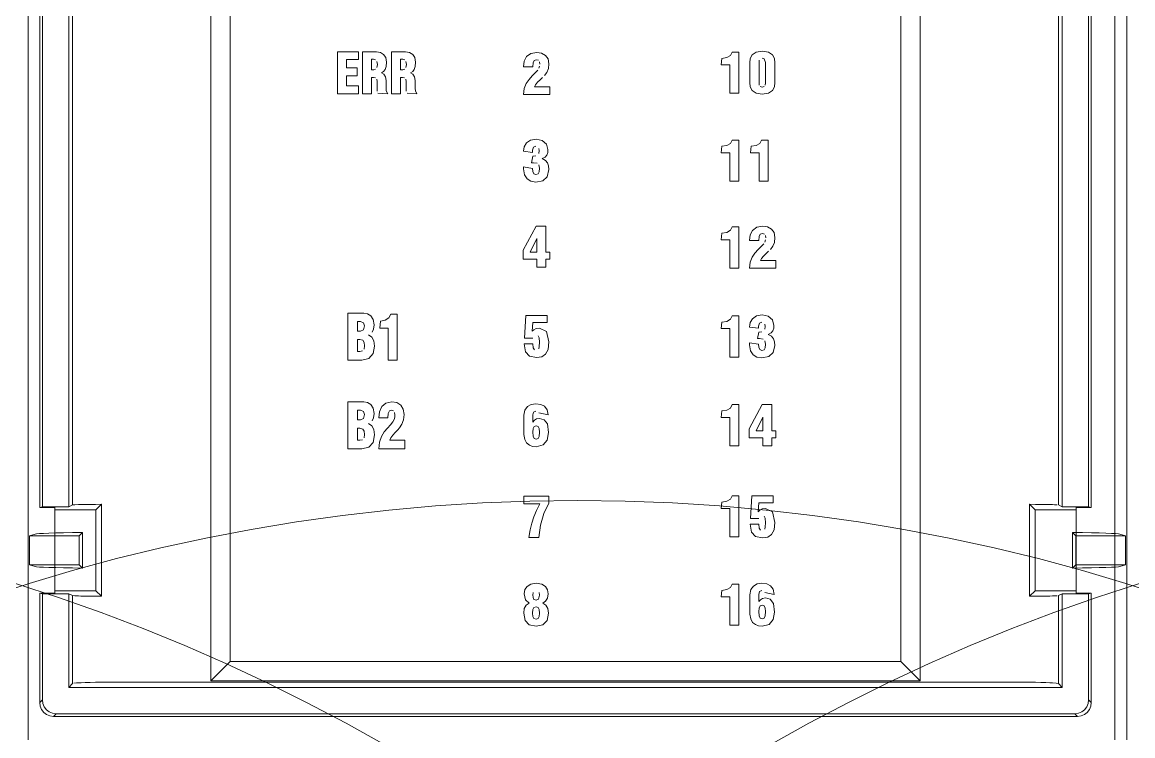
# Model space of a CAD drawing. Header units: millimetres. Extents: x -6000 to 26000, y -6000 to 26000.
# Drawn here: x 114.29 to 119.87, y -4534.94 to -4531.35 of the extents above; entities that cross this region are included whole.
import ezdxf

# ---------------------------------------------------------------- set-up
doc = ezdxf.new("R2010")
doc.units = ezdxf.units.MM
doc.header["$MEASUREMENT"] = 0
doc.layers.add('Чертеж и Рисунок_Ном._пера__7', color=7, linetype='Continuous', lineweight=15)

msp = doc.modelspace()

# ---------------------------------------------------------------- linework, layer by layer
at = {"layer": 'Чертеж и Рисунок_Ном._пера__7', "color": 7, "linetype": 'Continuous', "lineweight": 15}
for p, q in [((114.3193, -4534.9602), (114.3193, -4528.3644)), ((114.3193, -4534.9602), (114.3193, -4528.3647)), ((119.7813, -4534.9602), (119.7813, -4528.3644)), ((119.8416, -4528.3644), (119.8416, -4534.9602)), ((119.8416, -4528.3644), (119.8416, -4534.9602)), ((119.8416, -4534.9184), (119.8416, -4528.3647)), ((114.3772, -4529.2013), (114.3772, -4533.7919)), ((114.3906, -4529.2039), (114.3906, -4533.7892)), ((114.5233, -4533.7892), (114.5233, -4529.2039)), ((114.5425, -4529.2135), (114.5425, -4533.7796)), ((119.4978, -4533.7796), (119.4978, -4529.2135)), ((119.517, -4533.7892), (119.517, -4529.2039)), ((119.6496, -4533.7892), (119.6496, -4529.2039)), ((119.663, -4529.2013), (119.663, -4533.7919)), ((115.3344, -4530.6716), (115.3344, -4534.5664)), ((118.7059, -4534.5664), (118.7059, -4530.6716)), ((115.238, -4534.6628), (115.238, -4530.768)), ((118.8023, -4530.768), (118.8023, -4534.6628)), ((114.3906, -4533.7892), (114.3772, -4533.7919)), ((114.4537, -4533.7919), (114.3772, -4533.7919)), ((114.5233, -4533.7892), (114.3906, -4533.7892)), ((114.4537, -4533.8041), (114.4537, -4533.7919)), ((114.6595, -4533.8041), (114.4537, -4533.8041)), ((114.4537, -4533.8041), (114.4537, -4534.2105)), ((114.5425, -4533.7796), (114.5233, -4533.7892)), ((114.6595, -4533.8041), (114.6873, -4533.7763)), ((114.6595, -4533.8041), (114.6595, -4534.2105)), ((114.6873, -4533.7763), (114.6873, -4534.2384)), ((119.3529, -4533.7763), (119.3808, -4533.8041)), ((119.3529, -4534.2384), (119.3529, -4533.7763)), ((119.3808, -4534.2105), (119.3808, -4533.8041)), ((119.3808, -4533.8041), (119.5865, -4533.8041)), ((119.517, -4533.7892), (119.4978, -4533.7796)), ((119.6496, -4533.7892), (119.517, -4533.7892)), ((119.5865, -4533.7919), (119.5865, -4533.8041)), ((119.663, -4533.7919), (119.5865, -4533.7919)), ((119.5865, -4534.2105), (119.5865, -4533.8041)), ((119.663, -4533.7919), (119.6496, -4533.7892)), ((114.5757, -4533.9346), (114.5924, -4533.9179)), ((114.5924, -4533.9179), (114.5924, -4534.0967)), ((119.5685, -4533.9179), (119.5685, -4534.0967)), ((119.5685, -4533.9179), (119.5852, -4533.9346)), ((114.3266, -4533.9346), (114.3544, -4533.9254)), ((114.3266, -4533.9346), (114.3266, -4534.08)), ((114.5757, -4533.9346), (114.3266, -4533.9346)), ((114.5757, -4533.9346), (114.5757, -4534.08)), ((119.5852, -4533.9346), (119.5852, -4534.08)), ((119.8343, -4533.9346), (119.5852, -4533.9346)), ((119.8343, -4533.9346), (119.8065, -4533.9254)), ((119.8343, -4533.9346), (119.8343, -4534.08)), ((114.3544, -4534.0893), (114.3266, -4534.08)), ((114.3266, -4534.08), (114.5757, -4534.08)), ((114.5757, -4534.08), (114.5924, -4534.0967)), ((119.5685, -4534.0967), (119.5852, -4534.08)), ((119.5852, -4534.08), (119.8343, -4534.08)), ((119.8065, -4534.0893), (119.8343, -4534.08)), ((114.3772, -4534.2228), (114.3772, -4534.7726)), ((114.4537, -4534.2228), (114.3772, -4534.2228)), ((114.3906, -4534.2255), (114.3772, -4534.2228)), ((114.5233, -4534.2255), (114.3906, -4534.2255)), ((114.3906, -4534.2255), (114.3906, -4534.7593)), ((114.6595, -4534.2105), (114.4537, -4534.2105)), ((114.4537, -4534.2105), (114.4537, -4534.2228)), ((114.5233, -4534.2255), (114.5425, -4534.235)), ((114.5233, -4534.2255), (114.5233, -4534.6959)), ((114.5425, -4534.235), (114.5425, -4534.6767)), ((114.6873, -4534.2384), (114.6595, -4534.2105)), ((119.3529, -4534.2384), (119.3808, -4534.2105)), ((119.3808, -4534.2105), (119.5865, -4534.2105)), ((119.517, -4534.2255), (119.4978, -4534.235)), ((119.4978, -4534.6767), (119.4978, -4534.235)), ((119.6496, -4534.2255), (119.517, -4534.2255)), ((119.517, -4534.6959), (119.517, -4534.2255)), ((119.5865, -4534.2228), (119.5865, -4534.2105)), ((119.663, -4534.2228), (119.5865, -4534.2228)), ((119.663, -4534.2228), (119.6496, -4534.2255)), ((119.6496, -4534.7593), (119.6496, -4534.2255)), ((119.663, -4534.2228), (119.663, -4534.7726)), ((115.238, -4534.6628), (115.3344, -4534.5664)), ((115.3344, -4534.5664), (118.7059, -4534.5664)), ((118.7059, -4534.5664), (118.8023, -4534.6628)), ((114.5233, -4534.6959), (114.5425, -4534.6767)), ((114.5233, -4534.6959), (119.517, -4534.6959)), ((119.2892, -4534.6696), (114.751, -4534.6696)), ((118.8023, -4534.6628), (115.238, -4534.6628)), ((119.4978, -4534.6767), (119.517, -4534.6959)), ((114.3772, -4534.7726), (114.3906, -4534.7593)), ((119.663, -4534.7726), (119.6496, -4534.7593)), ((114.4465, -4534.8419), (114.4599, -4534.8285)), ((119.5937, -4534.8419), (114.4465, -4534.8419)), ((114.4599, -4534.8285), (119.5803, -4534.8285)), ((119.5937, -4534.8419), (119.5803, -4534.8285))]:
    msp.add_line(p, q, dxfattribs=at)
at = {"layer": 'Чертеж и Рисунок_Ном._пера__7', "color": 7, "linetype": 'Continuous', "lineweight": 15, "flags": 128}
for points in [[(115.8735, -4531.7132), (115.9792, -4531.7132), (115.9792, -4531.6732), (115.919, -4531.6732), (115.919, -4531.6234), (115.9729, -4531.6234), (115.9729, -4531.5834), (115.919, -4531.5834), (115.919, -4531.5419), (115.9792, -4531.5419), (115.9792, -4531.5018), (115.8735, -4531.5018)], [(116.8719, -4532.3781), (116.8077, -4532.4994), (116.8077, -4532.5445), (116.8766, -4532.5445), (116.8766, -4532.5851), (116.9214, -4532.5851), (116.9214, -4532.5445), (116.9408, -4532.5445), (116.9408, -4532.5094), (116.9214, -4532.5094), (116.9214, -4532.3781)], [(116.8766, -4532.5094), (116.8422, -4532.5094), (116.8766, -4532.4405)], [(118.008, -4533.2754), (117.9438, -4533.3967), (117.9438, -4533.4418), (118.0127, -4533.4418), (118.0127, -4533.4824), (118.0574, -4533.4824), (118.0574, -4533.4418), (118.0769, -4533.4418), (118.0769, -4533.4067), (118.0574, -4533.4067), (118.0574, -4533.2754)], [(118.0127, -4533.4067), (117.9782, -4533.4067), (118.0127, -4533.3378)]]:
    msp.add_lwpolyline(points, close=True, dxfattribs=at)
for points in [[(116.0903, -4531.5052), (116.0705, -4531.5018), (115.999, -4531.5018), (115.999, -4531.7132), (116.0445, -4531.7132), (116.0445, -4531.6308)], [(116.106, -4531.5152), (116.0903, -4531.5052)], [(116.1165, -4531.5318), (116.106, -4531.5152)], [(116.2362, -4531.5052), (116.2165, -4531.5018), (116.1449, -4531.5018), (116.1449, -4531.7132), (116.1904, -4531.7132), (116.1904, -4531.6308)], [(116.252, -4531.5152), (116.2362, -4531.5052)], [(116.2624, -4531.5318), (116.252, -4531.5152)], [(116.8453, -4531.511), (116.8247, -4531.5268)], [(116.8756, -4531.5051), (116.8453, -4531.511)], [(116.9002, -4531.509), (116.8756, -4531.5051)], [(116.9197, -4531.5203), (116.9002, -4531.509)], [(117.8456, -4531.711), (117.8909, -4531.711), (117.8909, -4531.504), (117.8586, -4531.504), (117.8491, -4531.521)], [(117.9593, -4531.5175), (117.9492, -4531.536)], [(117.9786, -4531.5045), (117.9593, -4531.5175)], [(118.009, -4531.4996), (117.9786, -4531.5045)], [(118.0407, -4531.5045), (118.009, -4531.4996)], [(118.0603, -4531.5176), (118.0407, -4531.5045)], [(118.0701, -4531.5361), (118.0603, -4531.5176)], [(116.0445, -4531.5398), (116.0558, -4531.5398), (116.0657, -4531.5425)], [(116.0658, -4531.5902), (116.0561, -4531.5928), (116.0445, -4531.5928), (116.0445, -4531.5398)], [(116.0723, -4531.551), (116.0747, -4531.5663), (116.0724, -4531.5817)], [(116.1202, -4531.5551), (116.1165, -4531.5318)], [(116.1187, -4531.5757), (116.1202, -4531.5551)], [(116.1904, -4531.5398), (116.2018, -4531.5398), (116.2117, -4531.5425)], [(116.2118, -4531.5902), (116.202, -4531.5928), (116.1904, -4531.5928), (116.1904, -4531.5398)], [(116.2183, -4531.551), (116.2207, -4531.5663), (116.2183, -4531.5817)], [(116.2662, -4531.5551), (116.2624, -4531.5318)], [(116.2647, -4531.5757), (116.2662, -4531.5551)], [(116.813, -4531.55), (116.8093, -4531.5778), (116.8553, -4531.5778), (116.8572, -4531.5572), (116.8633, -4531.5459)], [(116.8247, -4531.5268), (116.813, -4531.55)], [(116.8633, -4531.5459), (116.8735, -4531.5425)], [(116.8735, -4531.5425), (116.8838, -4531.5452)], [(116.8894, -4531.5743), (116.8864, -4531.5854)], [(116.8889, -4531.5529), (116.8903, -4531.5646)], [(116.9325, -4531.5384), (116.9197, -4531.5203)], [(116.9371, -4531.5628), (116.9325, -4531.5384)], [(116.934, -4531.5871), (116.9371, -4531.5628)], [(117.8305, -4531.5317), (117.8056, -4531.5355), (117.8023, -4531.5682), (117.8456, -4531.5682), (117.8456, -4531.711)], [(117.8491, -4531.521), (117.8305, -4531.5317)], [(117.9492, -4531.536), (117.9463, -4531.5576)], [(117.9463, -4531.5576), (117.9463, -4531.6571), (117.9492, -4531.6788), (117.9593, -4531.6974)], [(117.9942, -4531.67), (117.9931, -4531.6583), (117.9931, -4531.5567), (117.9942, -4531.545)], [(118.0084, -4531.5352), (118.019, -4531.5377)], [(118.019, -4531.5377), (118.0261, -4531.5567), (118.0261, -4531.6583), (118.0245, -4531.67)], [(118.0701, -4531.6787), (118.0729, -4531.6571), (118.0729, -4531.5576), (118.0701, -4531.5361)], [(116.0445, -4531.6308), (116.0545, -4531.6308), (116.0655, -4531.633)], [(116.0944, -4531.6087), (116.1059, -4531.601)], [(116.1067, -4531.6155), (116.0944, -4531.6087)], [(116.1059, -4531.601), (116.114, -4531.5905)], [(116.115, -4531.6278), (116.1067, -4531.6155)], [(116.114, -4531.5905), (116.1187, -4531.5757)], [(116.1193, -4531.6986), (116.1181, -4531.6867), (116.1181, -4531.6464), (116.115, -4531.6278)], [(116.1904, -4531.6308), (116.2004, -4531.6308), (116.2114, -4531.633)], [(116.2404, -4531.6087), (116.2519, -4531.601)], [(116.2526, -4531.6155), (116.2404, -4531.6087)], [(116.2519, -4531.601), (116.2599, -4531.5905)], [(116.261, -4531.6278), (116.2526, -4531.6155)], [(116.2599, -4531.5905), (116.2647, -4531.5757)], [(116.2653, -4531.6986), (116.2641, -4531.6867), (116.2641, -4531.6464), (116.261, -4531.6278)], [(116.8523, -4531.6233), (116.8367, -4531.6409)], [(116.8676, -4531.6083), (116.8523, -4531.6233)], [(116.8806, -4531.5952), (116.8676, -4531.6083)], [(116.9141, -4531.6223), (116.9259, -4531.6062)], [(116.9259, -4531.6062), (116.934, -4531.5871)], [(116.0711, -4531.6398), (116.0726, -4531.6511), (116.0726, -4531.6858), (116.0736, -4531.7001)], [(116.2171, -4531.6398), (116.2186, -4531.6511), (116.2186, -4531.6858), (116.2195, -4531.7001)], [(116.8093, -4531.7165), (116.9406, -4531.7165), (116.9406, -4531.6785), (116.8647, -4531.6785), (116.8695, -4531.6677)], [(116.8229, -4531.6619), (116.8131, -4531.6869)], [(116.8367, -4531.6409), (116.8229, -4531.6619)], [(116.8695, -4531.6677), (116.8796, -4531.6557)], [(116.8796, -4531.6557), (116.8923, -4531.6434)], [(116.8923, -4531.6434), (116.9047, -4531.632)], [(118.019, -4531.6773), (118.0084, -4531.6798), (117.9987, -4531.6773)], [(118.0603, -4531.6973), (118.0701, -4531.6787)], [(116.0776, -4531.7097), (116.1263, -4531.7132), (116.1193, -4531.6986)], [(116.2236, -4531.7097), (116.2722, -4531.7132), (116.2653, -4531.6986)], [(116.8131, -4531.6869), (116.8093, -4531.7165)], [(117.9593, -4531.6974), (117.9786, -4531.7105)], [(117.9786, -4531.7105), (118.009, -4531.7154)], [(118.009, -4531.7154), (118.0407, -4531.7105)], [(118.0407, -4531.7105), (118.0603, -4531.6973)], [(116.8239, -4531.9599), (116.8126, -4531.9794), (116.809, -4532.0025), (116.8538, -4532.0084)], [(116.8434, -4531.9463), (116.8239, -4531.9599)], [(116.872, -4531.9413), (116.8434, -4531.9463)], [(116.9033, -4531.9479), (116.872, -4531.9413)], [(116.9243, -4531.9663), (116.9033, -4531.9479)], [(117.8491, -4531.9626), (117.8305, -4531.9734)], [(117.8456, -4532.1526), (117.8909, -4532.1526), (117.8909, -4531.9457), (117.8586, -4531.9457), (117.8491, -4531.9626)], [(117.9966, -4531.9626), (117.978, -4531.9734)], [(117.9931, -4532.1526), (118.0384, -4532.1526), (118.0384, -4531.9457), (118.0061, -4531.9457), (117.9966, -4531.9626)], [(116.8538, -4532.0084), (116.8538, -4531.9972), (116.8585, -4531.9824)], [(116.8585, -4531.9824), (116.8712, -4531.9769)], [(116.8855, -4531.9883), (116.8871, -4531.999), (116.8854, -4532.0133)], [(116.9174, -4532.0317), (116.9264, -4532.0213)], [(116.9318, -4531.994), (116.9243, -4531.9663)], [(116.9264, -4532.0213), (116.9307, -4532.0084)], [(116.9307, -4532.0084), (116.9318, -4531.994)], [(117.8305, -4531.9734), (117.8056, -4531.9772), (117.8023, -4532.0098), (117.8456, -4532.0098), (117.8456, -4532.1526)], [(117.978, -4531.9734), (117.9531, -4531.9772), (117.9498, -4532.0098), (117.9931, -4532.0098), (117.9931, -4532.1526)], [(116.8705, -4532.0259), (116.8561, -4532.0269), (116.8491, -4532.0602), (116.8594, -4532.0602), (116.8771, -4532.0625)], [(116.8866, -4532.0709), (116.8894, -4532.0879)], [(116.9024, -4532.0387), (116.9174, -4532.0317)], [(116.9201, -4532.0483), (116.9024, -4532.0387)], [(116.9303, -4532.0604), (116.9201, -4532.0483)], [(116.9351, -4532.0756), (116.9303, -4532.0604)], [(116.9362, -4532.0946), (116.9351, -4532.0756)], [(116.8554, -4532.1037), (116.8538, -4532.0888), (116.809, -4532.0808), (116.809, -4532.0911), (116.8137, -4532.1208)], [(116.8137, -4532.1208), (116.8267, -4532.1413)], [(116.861, -4532.1148), (116.8554, -4532.1037)], [(116.8714, -4532.1191), (116.861, -4532.1148)], [(116.8822, -4532.116), (116.8714, -4532.1191)], [(116.8894, -4532.0879), (116.8878, -4532.106), (116.8822, -4532.116)], [(116.9062, -4532.1507), (116.9284, -4532.1305)], [(116.9284, -4532.1305), (116.9362, -4532.0946)], [(116.8267, -4532.1413), (116.8464, -4532.1532)], [(116.8464, -4532.1532), (116.8714, -4532.1571)], [(116.8714, -4532.1571), (116.9062, -4532.1507)], [(117.8305, -4532.4101), (117.8056, -4532.4139), (117.8023, -4532.4465), (117.8456, -4532.4465), (117.8456, -4532.5893)], [(117.8491, -4532.3993), (117.8305, -4532.4101)], [(117.8456, -4532.5893), (117.8909, -4532.5893), (117.8909, -4532.3823), (117.8586, -4532.3823), (117.8491, -4532.3993)], [(117.9608, -4532.3996), (117.9491, -4532.4228)], [(117.9813, -4532.3838), (117.9608, -4532.3996)], [(118.0117, -4532.3779), (117.9813, -4532.3838)], [(118.0363, -4532.3818), (118.0117, -4532.3779)], [(118.0558, -4532.3931), (118.0363, -4532.3818)], [(118.0686, -4532.4112), (118.0558, -4532.3931)], [(118.0732, -4532.4356), (118.0686, -4532.4112)], [(117.9491, -4532.4228), (117.9454, -4532.4507), (117.9913, -4532.4507), (117.9933, -4532.43), (117.9994, -4532.4187)], [(117.9994, -4532.4187), (118.0096, -4532.4153)], [(118.0166, -4532.468), (118.0037, -4532.4811)], [(118.0096, -4532.4153), (118.0198, -4532.4181)], [(118.0255, -4532.4472), (118.0224, -4532.4583)], [(118.0249, -4532.4258), (118.0264, -4532.4374)], [(118.0619, -4532.479), (118.0701, -4532.4599)], [(118.0701, -4532.4599), (118.0732, -4532.4356)], [(117.9727, -4532.5138), (117.9589, -4532.5347)], [(117.9884, -4532.4961), (117.9727, -4532.5138)], [(118.0037, -4532.4811), (117.9884, -4532.4961)], [(118.0157, -4532.5285), (118.0283, -4532.5163)], [(118.0283, -4532.5163), (118.0408, -4532.5048)], [(118.0502, -4532.4951), (118.0619, -4532.479)], [(117.9454, -4532.5893), (118.0767, -4532.5893), (118.0767, -4532.5514), (118.0008, -4532.5514), (118.0056, -4532.5405)], [(117.9491, -4532.5597), (117.9454, -4532.5893)], [(117.9589, -4532.5347), (117.9491, -4532.5597)], [(118.0056, -4532.5405), (118.0157, -4532.5285)], [(116.0247, -4532.8186), (116.0062, -4532.8153), (115.9252, -4532.8153), (115.9252, -4533.0511)], [(115.9742, -4532.8577), (115.9892, -4532.8577), (116.0045, -4532.8635)], [(116.0045, -4532.9), (115.9892, -4532.9063), (115.9742, -4532.9063), (115.9742, -4532.8577)], [(116.0414, -4532.829), (116.0247, -4532.8186)], [(116.0581, -4532.8744), (116.0534, -4532.8473), (116.0414, -4532.829)], [(116.1143, -4532.8512), (116.0895, -4532.8554), (116.0862, -4532.8918), (116.1294, -4532.8918), (116.1294, -4533.0511)], [(116.1294, -4533.0511), (116.1745, -4533.0511), (116.1745, -4532.8202), (116.1423, -4532.8202), (116.1329, -4532.8391), (116.1143, -4532.8512)], [(116.8564, -4532.8623), (116.9286, -4532.8623), (116.9286, -4532.827), (116.8202, -4532.827), (116.8143, -4532.9409), (116.8564, -4532.9409)], [(117.8305, -4532.8569), (117.8056, -4532.8607), (117.8023, -4532.8934), (117.8456, -4532.8934), (117.8456, -4533.0362)], [(117.8491, -4532.8461), (117.8305, -4532.8569)], [(117.8456, -4533.0362), (117.8909, -4533.0362), (117.8909, -4532.8292), (117.8586, -4532.8292), (117.8491, -4532.8461)], [(117.9599, -4532.8434), (117.9487, -4532.8629), (117.9451, -4532.886), (117.9899, -4532.8919)], [(117.9795, -4532.8298), (117.9599, -4532.8434)], [(118.0081, -4532.8248), (117.9795, -4532.8298)], [(118.0394, -4532.8314), (118.0081, -4532.8248)], [(118.0603, -4532.8498), (118.0394, -4532.8314)], [(118.0679, -4532.8775), (118.0603, -4532.8498)], [(116.0045, -4532.8635), (116.0091, -4532.8797)], [(116.0091, -4532.8797), (116.0045, -4532.9)], [(116.0479, -4532.9104), (116.0552, -4532.8954)], [(116.0552, -4532.8954), (116.0581, -4532.8744)], [(116.861, -4532.8989), (116.8526, -4532.907), (116.8564, -4532.8623)], [(116.8888, -4532.8906), (116.8724, -4532.8929), (116.861, -4532.8989)], [(116.9243, -4532.9082), (116.8888, -4532.8906)], [(116.9322, -4532.9977), (116.9362, -4532.9603), (116.9243, -4532.9082)], [(118.0066, -4532.9094), (117.9922, -4532.9104), (117.9852, -4532.9437), (117.9955, -4532.9437), (118.0132, -4532.946)], [(117.9899, -4532.8919), (117.9899, -4532.8807), (117.9946, -4532.8659)], [(117.9946, -4532.8659), (118.0072, -4532.8604)], [(118.0216, -4532.8718), (118.0231, -4532.8825), (118.0215, -4532.8968)], [(118.0535, -4532.9152), (118.0624, -4532.9048)], [(118.0624, -4532.9048), (118.0667, -4532.8919)], [(118.0667, -4532.8919), (118.0679, -4532.8775)], [(115.9742, -4532.9486), (115.9868, -4532.9486), (116.0008, -4532.9522)], [(116.0005, -4533.0058), (115.9856, -4533.0087), (115.9742, -4533.0087), (115.9742, -4532.9486)], [(116.0008, -4532.9522), (116.0082, -4532.9625)], [(116.0082, -4532.9625), (116.0103, -4532.9792)], [(116.0461, -4532.9359), (116.0293, -4532.9243)], [(116.0565, -4532.9541), (116.0461, -4532.9359)], [(116.0531, -4533.019), (116.0601, -4532.9815), (116.0565, -4532.9541)], [(116.8583, -4532.9899), (116.8564, -4532.9703), (116.812, -4532.9703), (116.8184, -4533.0095)], [(116.8823, -4532.9288), (116.8878, -4532.9401)], [(116.8878, -4532.9401), (116.8894, -4532.9621), (116.8885, -4532.9825)], [(117.9915, -4532.9872), (117.9899, -4532.9723), (117.9451, -4532.9643), (117.9451, -4532.9746), (117.9498, -4533.0043)], [(118.0227, -4532.9544), (118.0255, -4532.9714)], [(118.0384, -4532.9222), (118.0535, -4532.9152)], [(118.0561, -4532.9318), (118.0384, -4532.9222)], [(118.0664, -4532.9439), (118.0561, -4532.9318)], [(118.0712, -4532.9591), (118.0664, -4532.9439)], [(118.0723, -4532.9782), (118.0712, -4532.9591)], [(116.0103, -4532.9792), (116.0081, -4532.9963)], [(116.0317, -4533.0428), (116.0531, -4533.019)], [(116.8184, -4533.0095), (116.8388, -4533.0314)], [(116.8639, -4533.0001), (116.8583, -4532.9899)], [(116.8885, -4532.9825), (116.8856, -4532.995)], [(116.9011, -4533.0346), (116.9204, -4533.0218)], [(116.9204, -4533.0218), (116.9322, -4532.9977)], [(117.9498, -4533.0043), (117.9627, -4533.0248)], [(117.9627, -4533.0248), (117.9825, -4533.0367)], [(117.9971, -4532.9983), (117.9915, -4532.9872)], [(118.0075, -4533.0026), (117.9971, -4532.9983)], [(118.0183, -4532.9995), (118.0075, -4533.0026)], [(118.0255, -4532.9714), (118.0239, -4532.9895), (118.0183, -4532.9995)], [(118.0423, -4533.0342), (118.0644, -4533.014)], [(118.0644, -4533.014), (118.0723, -4532.9782)], [(115.9252, -4533.0511), (115.9959, -4533.0511), (116.0317, -4533.0428)], [(116.8388, -4533.0314), (116.8747, -4533.0384)], [(116.8747, -4533.0384), (116.9011, -4533.0346)], [(117.9825, -4533.0367), (118.0075, -4533.0406)], [(118.0075, -4533.0406), (118.0423, -4533.0342)], [(116.0247, -4533.2643), (116.0062, -4533.261), (115.9252, -4533.261), (115.9252, -4533.4968)], [(115.9742, -4533.3034), (115.9892, -4533.3034), (116.0045, -4533.3092)], [(116.0045, -4533.3457), (115.9892, -4533.352), (115.9742, -4533.352), (115.9742, -4533.3034)], [(116.0414, -4533.2747), (116.0247, -4533.2643)], [(116.0581, -4533.3201), (116.0534, -4533.293), (116.0414, -4533.2747)], [(116.0971, -4533.2852), (116.0855, -4533.3111)], [(116.1176, -4533.2676), (116.0971, -4533.2852)], [(116.1478, -4533.261), (116.1176, -4533.2676)], [(116.1356, -4533.3065), (116.1458, -4533.3027)], [(116.1458, -4533.3027), (116.156, -4533.3058)], [(116.1724, -4533.2654), (116.1478, -4533.261)], [(116.1918, -4533.278), (116.1724, -4533.2654)], [(116.2045, -4533.2981), (116.1918, -4533.278)], [(116.2091, -4533.3254), (116.2045, -4533.2981)], [(116.8161, -4533.3028), (116.8114, -4533.3287), (116.8114, -4533.4262), (116.815, -4533.4505)], [(116.8288, -4533.2849), (116.8161, -4533.3028)], [(116.8712, -4533.271), (116.8478, -4533.2744), (116.8288, -4533.2849)], [(116.8957, -4533.2741), (116.8712, -4533.271)], [(116.8858, -4533.317), (116.9324, -4533.3267), (116.9278, -4533.3011)], [(116.9151, -4533.2838), (116.8957, -4533.2741)], [(116.9278, -4533.3011), (116.9151, -4533.2838)], [(117.8303, -4533.3031), (117.8054, -4533.3069), (117.8022, -4533.3396), (117.8454, -4533.3396), (117.8454, -4533.4824)], [(117.849, -4533.2923), (117.8303, -4533.3031)], [(117.8454, -4533.4824), (117.8908, -4533.4824), (117.8908, -4533.2754), (117.8584, -4533.2754), (117.849, -4533.2923)], [(116.0045, -4533.3092), (116.0091, -4533.3254)], [(116.0091, -4533.3254), (116.0045, -4533.3457)], [(116.0479, -4533.3562), (116.0552, -4533.3412)], [(116.0552, -4533.3412), (116.0581, -4533.3201)], [(116.0855, -4533.3111), (116.0818, -4533.3421), (116.1276, -4533.3421), (116.1295, -4533.3191)], [(116.1295, -4533.3191), (116.1356, -4533.3065)], [(116.1528, -4533.3615), (116.1399, -4533.3761)], [(116.1625, -4533.3274), (116.1616, -4533.3383), (116.1586, -4533.3506), (116.1528, -4533.3615)], [(116.1611, -4533.3144), (116.1625, -4533.3274)], [(116.1979, -4533.3738), (116.2061, -4533.3525), (116.2091, -4533.3254)], [(116.8561, -4533.3629), (116.8561, -4533.3267), (116.8598, -4533.3127)], [(116.8749, -4533.3474), (116.864, -4533.3538), (116.8561, -4533.3629)], [(116.8598, -4533.3127), (116.8712, -4533.3078)], [(116.8894, -4533.3449), (116.8749, -4533.3474)], [(116.9136, -4533.3514), (116.8894, -4533.3449)], [(116.9289, -4533.3721), (116.9136, -4533.3514)], [(115.9742, -4533.3944), (115.9868, -4533.3944), (116.0008, -4533.3979)], [(116.0005, -4533.4515), (115.9856, -4533.4544), (115.9742, -4533.4544), (115.9742, -4533.3944)], [(116.0008, -4533.3979), (116.0082, -4533.4082)], [(116.0082, -4533.4082), (116.0103, -4533.4249)], [(116.0461, -4533.3817), (116.0293, -4533.3701)], [(116.0565, -4533.3998), (116.0461, -4533.3817)], [(116.0531, -4533.4648), (116.0601, -4533.4272), (116.0565, -4533.3998)], [(116.1091, -4533.4125), (116.0953, -4533.4359)], [(116.1247, -4533.3929), (116.1091, -4533.4125)], [(116.1399, -4533.3761), (116.1247, -4533.3929)], [(116.1518, -4533.4289), (116.1644, -4533.4153), (116.1768, -4533.4025)], [(116.1768, -4533.4025), (116.1863, -4533.3917)], [(116.1863, -4533.3917), (116.1979, -4533.3738)], [(116.8561, -4533.4129), (116.8573, -4533.3957), (116.8621, -4533.3849), (116.8723, -4533.3811), (116.8828, -4533.3849)], [(116.8574, -4533.4346), (116.8561, -4533.4129)], [(116.8828, -4533.3849), (116.888, -4533.3959)], [(116.888, -4533.3959), (116.8894, -4533.4132)], [(116.8894, -4533.4132), (116.8881, -4533.4351)], [(116.9281, -4533.4536), (116.9342, -4533.4156), (116.9289, -4533.3721)], [(116.0103, -4533.4249), (116.0081, -4533.442)], [(116.0317, -4533.4885), (116.0531, -4533.4648)], [(116.0818, -4533.4968), (116.2127, -4533.4968), (116.2127, -4533.4544), (116.137, -4533.4544), (116.1418, -4533.4423)], [(116.0856, -4533.4638), (116.0818, -4533.4968)], [(116.0953, -4533.4359), (116.0856, -4533.4638)], [(116.1418, -4533.4423), (116.1518, -4533.4289)], [(116.815, -4533.4505), (116.8245, -4533.4677)], [(116.8245, -4533.4677), (116.8384, -4533.479), (116.8549, -4533.485), (116.8723, -4533.4868)], [(116.8622, -4533.4459), (116.8574, -4533.4346)], [(116.8723, -4533.4491), (116.8622, -4533.4459)], [(116.8829, -4533.4461), (116.8723, -4533.4491)], [(116.8881, -4533.4351), (116.8829, -4533.4461)], [(116.9083, -4533.4781), (116.9281, -4533.4536)], [(115.9252, -4533.4968), (115.9959, -4533.4968), (116.0317, -4533.4885)], [(116.8723, -4533.4868), (116.9083, -4533.4781)], [(116.9116, -4533.8225), (116.9356, -4533.7701), (116.9356, -4533.7357), (116.8108, -4533.7357), (116.8108, -4533.7737), (116.8906, -4533.7737), (116.8748, -4533.8076)], [(117.8491, -4533.7504), (117.8305, -4533.7612)], [(117.8456, -4533.9404), (117.8909, -4533.9404), (117.8909, -4533.7335), (117.8586, -4533.7335), (117.8491, -4533.7504)], [(117.9925, -4533.7688), (118.0646, -4533.7688), (118.0646, -4533.7335), (117.9563, -4533.7335), (117.9504, -4533.8474), (117.9925, -4533.8474)], [(114.5425, -4533.7796), (114.5544, -4533.7785), (114.5726, -4533.7779), (114.5846, -4533.7775), (114.5983, -4533.7773), (114.6136, -4533.777), (114.6304, -4533.7768), (114.6577, -4533.7765), (114.6873, -4533.7763)], [(116.8748, -4533.8076), (116.8615, -4533.8389)], [(117.8305, -4533.7612), (117.8056, -4533.765), (117.8023, -4533.7976), (117.8456, -4533.7976), (117.8456, -4533.9404)], [(117.9971, -4533.8054), (117.9887, -4533.8135), (117.9925, -4533.7688)], [(118.0249, -4533.7971), (118.0085, -4533.7994), (117.9971, -4533.8054)], [(118.0603, -4533.8147), (118.0249, -4533.7971)], [(119.3529, -4533.7763), (119.3825, -4533.7765), (119.4099, -4533.7768), (119.4266, -4533.777), (119.4419, -4533.7773), (119.4556, -4533.7775), (119.4676, -4533.7779), (119.4777, -4533.7782), (119.492, -4533.7789)], [(116.8615, -4533.8389), (116.8508, -4533.8702)], [(116.8947, -4533.8808), (116.9116, -4533.8225)], [(118.0184, -4533.8353), (118.0238, -4533.8466)], [(118.0238, -4533.8466), (118.0255, -4533.8686), (118.0245, -4533.889)], [(118.0683, -4533.9042), (118.0723, -4533.8668), (118.0603, -4533.8147)], [(116.8424, -4533.9039), (116.8364, -4533.9427), (116.8862, -4533.9427)], [(116.8508, -4533.8702), (116.8424, -4533.9039)], [(116.8862, -4533.9427), (116.8947, -4533.8808)], [(117.9944, -4533.8964), (117.9925, -4533.8768), (117.9481, -4533.8768), (117.9545, -4533.916)], [(117.9545, -4533.916), (117.9749, -4533.9379)], [(117.9999, -4533.9066), (117.9944, -4533.8964)], [(118.0245, -4533.889), (118.0217, -4533.9015)], [(118.0564, -4533.9283), (118.0683, -4533.9042)], [(117.9749, -4533.9379), (118.0108, -4533.9449)], [(118.0108, -4533.9449), (118.0372, -4533.9411)], [(118.0372, -4533.9411), (118.0564, -4533.9283)], [(116.8461, -4534.1771), (116.8273, -4534.1884), (116.8161, -4534.205)], [(116.8723, -4534.1729), (116.8461, -4534.1771)], [(116.9004, -4534.1772), (116.8723, -4534.1729)], [(116.9191, -4534.1886), (116.9004, -4534.1772)], [(116.9295, -4534.2053), (116.9191, -4534.1886)], [(117.8491, -4534.1943), (117.8305, -4534.2051)], [(117.8456, -4534.3843), (117.8909, -4534.3843), (117.8909, -4534.1773), (117.8586, -4534.1773), (117.8491, -4534.1943)], [(117.9649, -4534.1868), (117.9521, -4534.2047)], [(118.0072, -4534.1729), (117.9839, -4534.1763), (117.9649, -4534.1868)], [(118.0318, -4534.176), (118.0072, -4534.1729)], [(118.0512, -4534.1857), (118.0318, -4534.176)], [(118.0639, -4534.203), (118.0512, -4534.1857)], [(114.5425, -4534.235), (114.5544, -4534.2361), (114.5726, -4534.2368), (114.5846, -4534.2371), (114.5983, -4534.2374), (114.6136, -4534.2377), (114.6304, -4534.2379), (114.6577, -4534.2382), (114.6873, -4534.2384)], [(116.8161, -4534.205), (116.8123, -4534.2253), (116.8185, -4534.2563)], [(116.86, -4534.2522), (116.8559, -4534.2333), (116.8578, -4534.2189)], [(116.8849, -4534.2522), (116.8723, -4534.2586), (116.86, -4534.2522)], [(116.8872, -4534.2189), (116.8891, -4534.2333), (116.8849, -4534.2522)], [(116.9195, -4534.2635), (116.9291, -4534.2477)], [(116.9291, -4534.2477), (116.9327, -4534.2253)], [(116.9327, -4534.2253), (116.9295, -4534.2053)], [(117.8305, -4534.2051), (117.8056, -4534.2088), (117.8023, -4534.2415), (117.8456, -4534.2415), (117.8456, -4534.3843)], [(117.9521, -4534.2047), (117.9475, -4534.2306), (117.9475, -4534.3281), (117.951, -4534.3524)], [(117.9922, -4534.2648), (117.9922, -4534.2286), (117.9958, -4534.2146)], [(118.011, -4534.2493), (118.0001, -4534.2556), (117.9922, -4534.2648)], [(117.9958, -4534.2146), (118.0072, -4534.2097)], [(118.0255, -4534.2468), (118.011, -4534.2493)], [(118.0218, -4534.2189), (118.0685, -4534.2286), (118.0639, -4534.203)], [(118.0497, -4534.2533), (118.0255, -4534.2468)], [(118.0649, -4534.274), (118.0497, -4534.2533)], [(119.3529, -4534.2384), (119.3825, -4534.2382), (119.4099, -4534.2379), (119.4266, -4534.2377), (119.4419, -4534.2374), (119.4556, -4534.2371), (119.4676, -4534.2368), (119.4777, -4534.2365), (119.492, -4534.2358)], [(116.813, -4534.3), (116.8099, -4534.3234), (116.8169, -4534.3603)], [(116.837, -4534.2724), (116.8221, -4534.2836), (116.813, -4534.3)], [(116.8185, -4534.2563), (116.837, -4534.2724)], [(116.8547, -4534.3228), (116.8562, -4534.3047)], [(116.8562, -4534.3047), (116.8616, -4534.2948), (116.8723, -4534.2919)], [(116.8723, -4534.2919), (116.8829, -4534.2949)], [(116.8829, -4534.2949), (116.8884, -4534.3048), (116.89, -4534.3228)], [(116.9059, -4534.2724), (116.9195, -4534.2635)], [(116.9215, -4534.2836), (116.9059, -4534.2724)], [(116.9313, -4534.2999), (116.9215, -4534.2836)], [(116.9277, -4534.3602), (116.9348, -4534.3228), (116.9313, -4534.2999)], [(117.9922, -4534.3148), (117.9934, -4534.2976), (117.9982, -4534.2868), (118.0084, -4534.283), (118.0189, -4534.2868)], [(118.0189, -4534.2868), (118.0241, -4534.2978)], [(118.0241, -4534.2978), (118.0255, -4534.3151)], [(118.0641, -4534.3555), (118.0702, -4534.3175), (118.0649, -4534.274)], [(116.8169, -4534.3603), (116.8378, -4534.3818)], [(116.8562, -4534.34), (116.8547, -4534.3228)], [(116.8616, -4534.3501), (116.8562, -4534.34)], [(116.8832, -4534.3501), (116.8723, -4534.3534), (116.8616, -4534.3501)], [(116.8886, -4534.34), (116.8832, -4534.3501)], [(116.89, -4534.3228), (116.8886, -4534.34)], [(116.9068, -4534.3818), (116.9277, -4534.3602)], [(117.951, -4534.3524), (117.9606, -4534.3696)], [(117.9935, -4534.3365), (117.9922, -4534.3148)], [(117.9983, -4534.3478), (117.9935, -4534.3365)], [(118.0084, -4534.351), (117.9983, -4534.3478)], [(118.019, -4534.348), (118.0084, -4534.351)], [(118.0242, -4534.337), (118.019, -4534.348)], [(118.0255, -4534.3151), (118.0242, -4534.337)], [(118.0443, -4534.38), (118.0641, -4534.3555)], [(116.8378, -4534.3818), (116.8723, -4534.3887)], [(116.8723, -4534.3887), (116.9068, -4534.3818)], [(117.9606, -4534.3696), (117.9745, -4534.3809), (117.991, -4534.3869), (118.0084, -4534.3887)], [(118.0084, -4534.3887), (118.0443, -4534.38)], [(114.751, -4534.6696), (114.7191, -4534.6697), (114.6879, -4534.67), (114.6582, -4534.6704), (114.6307, -4534.671), (114.6061, -4534.6717), (114.5848, -4534.6725), (114.5728, -4534.6731), (114.5626, -4534.6738), (114.5483, -4534.6752)], [(119.4978, -4534.6767), (119.4858, -4534.6745), (119.4675, -4534.6731), (119.4554, -4534.6725), (119.4342, -4534.6717), (119.4095, -4534.671), (119.382, -4534.6704), (119.3523, -4534.67), (119.3212, -4534.6697), (119.2892, -4534.6696)], [(114.3772, -4534.7726), (114.3796, -4534.7906), (114.3865, -4534.8073), (114.3975, -4534.8217), (114.4118, -4534.8327), (114.4285, -4534.8396), (114.4465, -4534.8419)], [(114.4599, -4534.8285), (114.4419, -4534.8262), (114.4252, -4534.8193), (114.4109, -4534.8083), (114.3999, -4534.7939), (114.393, -4534.7772), (114.3906, -4534.7593)], [(119.6496, -4534.7593), (119.6473, -4534.7772), (119.6404, -4534.7939), (119.6294, -4534.8083), (119.615, -4534.8193), (119.5983, -4534.8262), (119.5803, -4534.8285)], [(119.5937, -4534.8419), (119.6117, -4534.8396), (119.6284, -4534.8327), (119.6428, -4534.8217), (119.6538, -4534.8073), (119.6607, -4534.7906), (119.663, -4534.7726)]]:
    msp.add_lwpolyline(points, dxfattribs=at)
at = {"layer": 'Чертеж и Рисунок_Ном._пера__7', "color": 7, "linetype": 'Continuous', "lineweight": 15}
for centre in [(111.4978, -4543.028), (117.0805, -4543.028), (122.6631, -4543.028), (128.2457, -4543.028)]:
    msp.add_circle(centre, 9.2708, dxfattribs=at)
for centre, start_param, end_param in [((114.91, -4533.9259), 2.178367, 3.089233), ((119.2509, -4533.9259), 0.05236, 0.963226), ((114.91, -4534.0888), 3.193953, 4.104819), ((119.2509, -4534.0888), 5.319959, 6.230825)]:
    msp.add_ellipse(centre, major_axis=(0.5564, 0), ratio=0.017455, start_param=start_param, end_param=end_param, dxfattribs=at)

doc.saveas('drawing.dxf')
